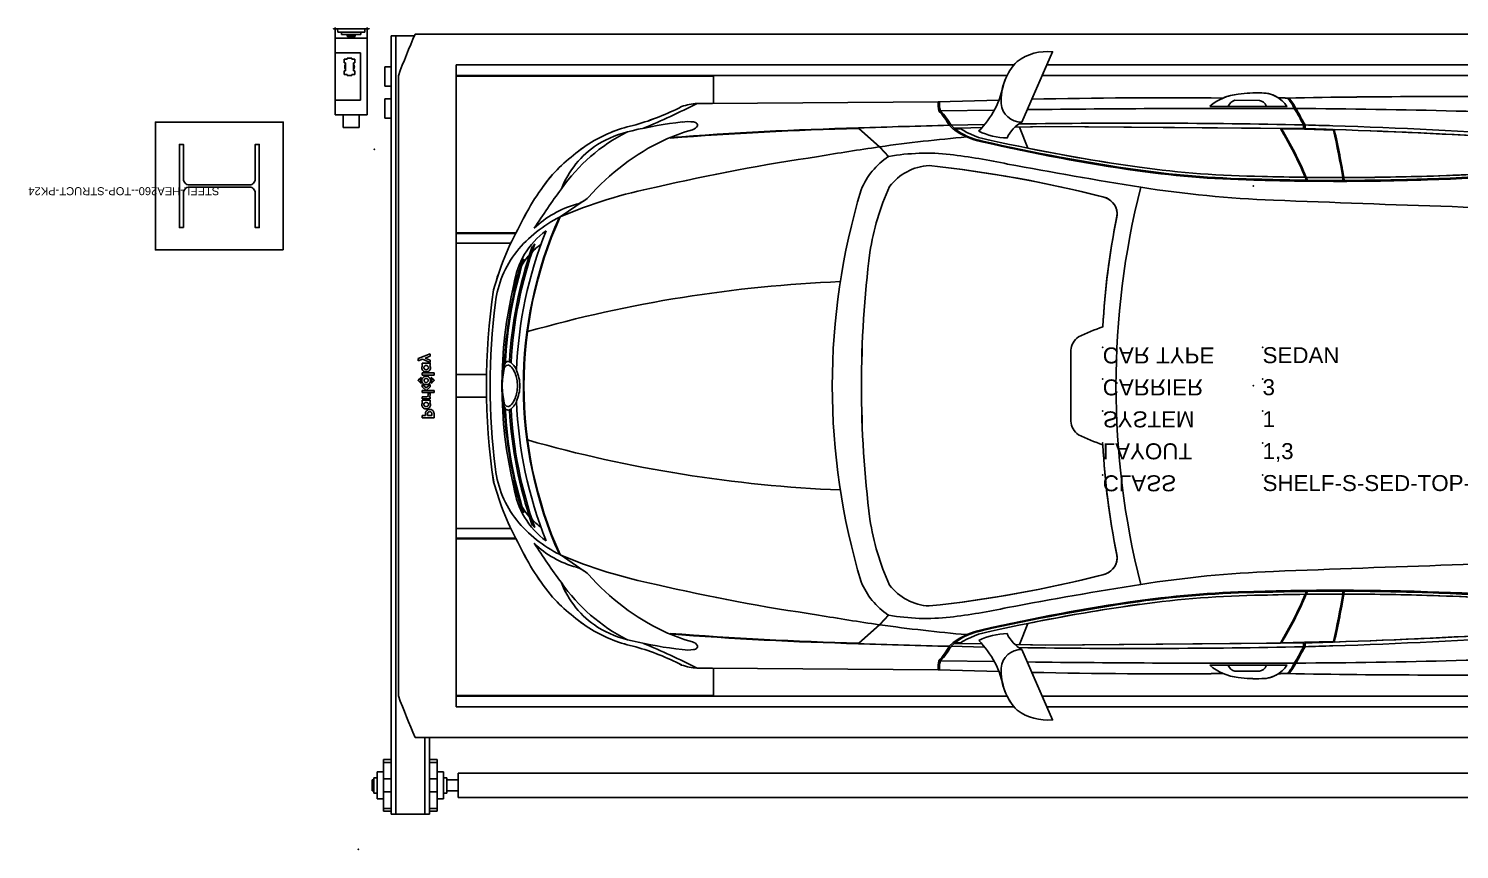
# Model space of a CAD drawing. Header units: millimetres. Extents: x 1822 to 16527, y -301 to 9797.
# Drawn here: x 3422.3 to 3869.9, y 8294.8 to 8551.5 of the extents above; entities that cross this region are included whole.
import ezdxf

# ---------------------------------------------------------------- set-up
doc = ezdxf.new("R2010")
doc.units = ezdxf.units.MM
doc.linetypes.add('PHANTOM', pattern=[12.7, 6.35, -1.27, 1.27, -1.27, 1.27, -1.27])
for name, color, linetype in [('PK24-LOGO', 7, 'Continuous'), ('PK24E', 7, 'Continuous'), ('PK24E-COMP-CAR', 7, 'Continuous'), ('PK24E-DATA', 7, 'Continuous'), ('PK24E-STRUCT-STEEL', 254, 'Continuous'), ('PKE24E-HIDDEN', 7, 'Continuous')]:
    doc.layers.add(name, color=color, linetype=linetype)
for name, color, linetype, true_color in [('PK24E-COMP-PALLET', 132, 'Continuous', 0x00b7c8), ('PK24E-HELPER', 253, 'PHANTOM', 0xa1a1a1), ('PK24E-SYS-LIFT', 31, 'Continuous', 0xffcc5a), ('PK24E-SYS-SHELF', 31, 'Continuous', 0xffcc5a)]:
    doc.layers.add(name, color=color, linetype=linetype, true_color=true_color)
doc.styles.get("Standard").update_dxf_attribs({"font": 'arial.ttf'})

# ---------------------------------------------------------------- blocks, each defined once
blk = doc.blocks.new('ELIFTTT-CHASIS--TOP-COMP-PKE24')
at = {"layer": 'PK24E-HELPER'}
blk.add_point((0, 167.5), dxfattribs=at)
at = {"layer": 'PK24E-SYS-LIFT'}
for p, q in [((279.75, 149.25), (279.75, 145.25)), ((284.75, 149.25), (279.75, 149.25)), ((284.75, 145.25), (284.75, 149.25)), ((277.25, 145.25), (277.25, 121.25)), ((287.25, 145.25), (277.25, 145.25)), ((287.25, 140.65), (287.25, 145.25)), ((287.25, 140.65), (279.35, 140.65)), ((279.35, 140.65), (279.35, 125.85)), ((287.25, 125.85), (287.25, 140.65)), ((281.1, 132.62), (281.1, 131.52)), ((282.02, 132.62), (281.1, 132.62)), ((281.1, 131.52), (281.48, 131.52)), ((281.48, 131.52), (281.48, 128.98)), ((283.48, 132.95), (282.02, 132.95)), ((282.02, 132.95), (282.02, 132.62)), ((283.48, 132.62), (283.48, 132.95)), ((284.4, 132.62), (283.48, 132.62)), ((284.02, 131.52), (284.4, 131.52)), ((284.02, 128.98), (284.02, 131.52)), ((284.4, 131.52), (284.4, 132.62)), ((279.35, 125.85), (287.25, 125.85)), ((281.1, 128.98), (281.1, 127.88)), ((281.48, 128.98), (281.1, 128.98)), ((281.1, 127.88), (282.02, 127.88)), ((282.02, 127.88), (282.02, 127.55)), ((282.02, 127.55), (283.48, 127.55)), ((283.48, 127.88), (284.4, 127.88)), ((283.48, 127.55), (283.48, 127.88)), ((284.4, 128.98), (284.02, 128.98)), ((284.4, 127.88), (284.4, 128.98)), ((287.25, 121.25), (287.25, 125.85)), ((277.25, 121.25), (287.25, 121.25)), ((277.25, 121.25), (277.25, 118.3)), ((281.25, 121.25), (281.25, 120.7)), ((283.25, 120.7), (283.25, 121.25)), ((287.25, 118.3), (287.25, 121.25)), ((276.68, 118.3), (277.28, 118.3)), ((277.28, 118.3), (277.26, 117.91)), ((277.28, 118.3), (287.22, 118.3)), ((278.03, 119.4), (277.97, 118.3)), ((278.03, 119.4), (286.47, 119.4)), ((279.25, 120.1), (279.25, 119.4)), ((279.25, 120.1), (285.25, 120.1)), ((281.1, 120.7), (281, 120.6)), ((281, 120.6), (281, 120.1)), ((283.5, 120.6), (281, 120.6)), ((281.1, 120.7), (283.4, 120.7)), ((283.5, 120.6), (283.4, 120.7)), ((283.5, 120.1), (283.5, 120.6)), ((285.25, 119.4), (285.25, 120.1)), ((286.53, 118.3), (286.47, 119.4)), ((287.24, 117.91), (287.22, 118.3)), ((287.22, 118.3), (287.82, 118.3))]:
    blk.add_line(p, q, dxfattribs=at)
for start, end in [(147.8509, 212.1491), (327.8509, 32.1491)]:
    blk.add_arc((282.75, 130.25), 1.5, start, end, dxfattribs=at)
for points, knots in [([(282.09, 121.25), (282.11, 121.24), (282.16, 121.21), (282.25, 121.2), (282.34, 121.21), (282.39, 121.24), (282.41, 121.25)], [0, 0, 0, 0, 0.230406, 0.49981, 0.78779, 1, 1, 1, 1]), ([(276.68, 118.3), (276.68, 118.3), (276.67, 118.3), (276.67, 118.28), (276.67, 118.28)], [0, 0, 0, 0, 0.487803, 1, 1, 1, 1]), ([(287.83, 118.28), (287.83, 118.28), (287.83, 118.3), (287.82, 118.3), (287.82, 118.3)], [0, 0, 0, 0, 0.485402, 1, 1, 1, 1])]:
    blk.add_open_spline(points, degree=3, knots=knots, dxfattribs=at)
blk = doc.blocks.new('STEEL-HEA260--TOP-STRUCT-PK24')
at = {"layer": 'PK24E-STRUCT-STEEL', "color": 8, "true_color": 0x808080}
blk.add_lwpolyline([(11.25, 13), (11.25, 2.175, -0.4142136), (9.45, 0.375), (-9.45, 0.375, -0.4142136), (-11.25, 2.175), (-11.25, 13), (-12.5, 13), (-12.5, -13), (-11.25, -13), (-11.25, -2.175, -0.4142136), (-9.45, -0.375), (9.45, -0.375, -0.4142136), (11.25, -2.175), (11.25, -13), (12.5, -13), (12.5, 13)], format="xyb", close=True, dxfattribs=at)
at = {"layer": 'PKE24E-HIDDEN'}
blk.add_attdef('COMP_TYPE', (0, 0.375), '', height=2.5, dxfattribs=at)
blk = doc.blocks.new('STEEL-HEA260-WPLATE-TOP-STRUCT-PK24')
at = {"layer": 'PK24E-STRUCT-STEEL', "color": 8, "true_color": 0x808080}
blk.add_lwpolyline([(-20, 20), (20, 20), (20, -20), (-20, -20)], close=True, dxfattribs=at)
blk.add_blockref('STEEL-HEA260--TOP-STRUCT-PK24', (0, 0)).add_auto_attribs({'COMP_TYPE': 'STEEL-HEA260--TOP-STRUCT-PK24'})
blk = doc.blocks.new('ELIFT-COLUMNS--TOP-COMP-PKE24')
blk.add_blockref('STEEL-HEA260-WPLATE-TOP-STRUCT-PK24', (323.5, 167.5))
blk = doc.blocks.new('ELIFTTT---TOP-SYS-PKE24')
for name in ['ELIFT-COLUMNS--TOP-COMP-PKE24', 'ELIFTTT-CHASIS--TOP-COMP-PKE24']:
    blk.add_blockref(name, (0, 0))
at = {"layer": 'PK24E-DATA'}
for tag, p in [('COMP_TYPE', (3.47, 12.51)), ('LAYOUT_ID', (3.47, 2.51)), ('SYSTEM_ID', (3.47, -7.49)), ('CARRIER_ID', (3.47, -17.49)), ('CON_CARS', (3.47, -27.49))]:
    blk.add_attdef(tag, p, '', height=5, dxfattribs=at)
blk = doc.blocks.new('SEDAN---TOP-COMP-PKE24')
at = {"layer": 'PK24E-COMP-CAR'}
for p, q in [((-62.86, 104.5), (-72.44, 82.5)), ((-169.27, 88.29), (-174, 88.29)), ((-98.66, 88.8), (-169.27, 88.29)), ((-98.66, 88.8), (-79.61, 89.39)), ((-97.93, 86.02), (-81.06, 86.26)), ((10.5, 87.37), (-13.63, 87.41)), ((-5.82, 89.3), (1.87, 89.25)), ((-116.92, 74.75), (-123.58, 80.66)), ((-95.15, 81.48), (-93.97, 80.32)), ((-94.58, 81.49), (-84.09, 81.71)), ((-94.58, 81.49), (-93.64, 80.58)), ((-93.64, 80.58), (-91.91, 80.62)), ((-91.91, 80.62), (-84.91, 80.75)), ((-74.57, 80.93), (-65.09, 81.1)), ((-70.54, 74.33), (-73.22, 80.95)), ((15.63, 80.44), (-65.09, 81.1)), ((15.63, 81.62), (15.63, 80.46)), ((16.15, 81.61), (16.15, 80.46)), ((-116.92, 74.58), (-123.58, 80.49)), ((-93.36, 80.34), (-91.61, 80.39)), ((16.01, 80.23), (8.78, 80.42)), ((16.01, 80.23), (25.03, 79.95)), ((-114.09, 71.73), (-116.92, 74.75)), ((-114.09, 71.56), (-116.92, 74.58)), ((16.52, 65.21), (16.91, 64.26)), ((16.91, 64.26), (28.03, 64.26)), ((28.03, 64.26), (27.9, 65.14)), ((-216.91, 52.81), (-209.34, 57.94)), ((-57.16, 11.11), (-57.16, -11.11)), ((-216.91, -52.81), (-209.34, -57.94)), ((16.52, -65.21), (16.91, -64.26)), ((16.91, -64.26), (28.03, -64.26)), ((28.03, -64.26), (27.9, -65.14)), ((-114.09, -71.56), (-116.92, -74.58)), ((-116.92, -74.58), (-123.58, -80.49)), ((-116.92, -74.75), (-123.58, -80.66)), ((-114.09, -71.73), (-116.92, -74.75)), ((-70.54, -74.33), (-73.22, -80.95)), ((-95.15, -81.48), (-93.97, -80.32)), ((-93.36, -80.34), (-91.61, -80.39)), ((15.63, -80.44), (-65.09, -81.1)), ((16.01, -80.23), (8.78, -80.42)), ((15.63, -81.62), (15.63, -80.46)), ((16.01, -80.23), (25.03, -79.95)), ((16.15, -81.61), (16.15, -80.46)), ((-94.58, -81.49), (-93.64, -80.58)), ((-94.58, -81.49), (-84.09, -81.71)), ((-93.64, -80.58), (-91.91, -80.62)), ((-91.91, -80.62), (-84.91, -80.75)), ((-74.57, -80.93), (-65.09, -81.1)), ((-62.86, -104.5), (-72.44, -82.5)), ((-169.27, -88.29), (-174, -88.29)), ((-98.66, -88.8), (-169.27, -88.29)), ((-98.66, -88.8), (-79.61, -89.39)), ((-97.93, -86.02), (-81.06, -86.26)), ((10.5, -87.37), (-13.63, -87.41)), ((-5.82, -89.3), (1.87, -89.25))]:
    blk.add_line(p, q, dxfattribs=at)
blk.add_lwpolyline([(97.78, -90.23, -0.008053), (10.57, -90.02, -0.000309), (7.83, -90.05, -0.150488), (2.6, -91.59, -0.044865), (-4.76, -91.22, -0.077763), (-9.49, -90.01, -0.007742), (-69.33, -89.64), (-62.86, -104.5, -0.182926), (-73.91, -101.48, -0.158163), (-78.74, -91.93, 0.023024), (-79.61, -89.39), (-98.66, -88.8), (-169.27, -88.29), (-174, -88.29, -0.075259), (-178.89, -87.33, 0.049447), (-193.17, -81.68, -0.080698), (-207.09, -76.23, -0.062715), (-219.23, -66.14, -0.061643), (-229.5, -50.11, -0.061425), (-237.69, -30.02, -0.075225), (-237.69, 30.02, -0.061425), (-229.5, 50.11, -0.061643), (-219.23, 66.14, -0.062715), (-207.09, 76.23, -0.080698), (-193.17, 81.68, 0.049447), (-178.89, 87.33, -0.075259), (-174, 88.29), (-169.27, 88.29), (-98.66, 88.8), (-79.61, 89.39, 0.023024), (-78.74, 91.93, -0.158163), (-73.91, 101.48, -0.182926), (-62.86, 104.5), (-69.33, 89.64, -0.007742), (-9.49, 90.01, -0.077763), (-4.76, 91.22, -0.044865), (2.6, 91.59, -0.150488), (7.83, 90.05, -0.000309), (10.57, 90.02, -0.008053), (97.78, 90.23)], format="xyb", dxfattribs=at)
for points in [[(-65.09, 81.1), (-73.22, 80.95), (-70.53, 74.32, 0.014822), (-35.67, 68.36, 0.030043), (2.71, 65.49, 0.004063), (16.22, 65.21, 0.035411), (8.42, 80.5)], [(25.28, 80.15, -0.016235), (28.25, 65.14, 0.00745), (54.29, 65.56, 0.017199), (86.77, 67.51, 0.008624), (85.26, 77.28, 0.007485)], [(-101.46, 68.87, 0.21976), (-113.83, 62.35, 0.069678), (-119.98, 41.74, 0.063275), (-119.98, -41.74, 0.069678), (-113.83, -62.35, 0.21976), (-101.46, -68.87, 0.037117), (-46.41, -58.91, 0.360325), (-42.69, -53.02, -0.038423), (-47.08, -18.45, -0.032223), (-54.77, -15.32, -0.201945), (-57.16, -11.11), (-57.16, 11.11, -0.201945), (-54.77, 15.32, -0.032223), (-47.08, 18.45, -0.038423), (-42.69, 53.02, 0.360325), (-46.41, 58.91, 0.037117)], [(-35.67, -68.36, 0.014822), (-70.53, -74.32), (-73.22, -80.95), (-65.09, -81.1), (8.42, -80.5, 0.035411), (16.22, -65.21, 0.004063), (2.71, -65.49, 0.030043)], [(28.25, -65.14, -0.016235), (25.28, -80.15, 0.007485), (85.26, -77.28, 0.008624), (86.77, -67.51, 0.017199), (54.29, -65.56, 0.00745)]]:
    blk.add_lwpolyline(points, format="xyb", close=True, dxfattribs=at)
for centre, radius, start, end in [((-64.4, 88.4), 16.17, 84.5375, 126.0025), ((-61.6, 89.26), 17.35, 135.2065, 183.224), ((-106.68, 100.05), 29.09, 315.424, 349.2913), ((-27.52, -1842.23), 1932.32, 89.46551, 91.2399), ((-3.27, 75.49), 15.8, 95.4125, 130.9847), ((0.97, 50.47), 41.15, 87.7248, 98.0001), ((2.73, 82.33), 9.26, 33.0251, 90.7991), ((-19.05, -2122.12), 2212.33, 89.23306, 89.30384), ((60.59, -2617.2), 2707.68, 89.21283, 91.05848), ((2.79, 82.38), 10.9, 23.5779, 44.4636), ((2.01, 81.41), 12.48, 25.2884, 43.4409), ((-214.5, 156.5), 77.8, 285.9155, 297.2387), ((-297.73, 335.52), 276.47, 292.7519, 296.5872), ((-173.26, 71.64), 16.67, 92.5187, 109.7343), ((-88.33, 88.24), 10.35, 176.9022, 192.453), ((-120.33, 66.66), 29.22, 30.4712, 41.4579), ((-90.22, 88.08), 7.98, 174.7847, 194.9697), ((-112.63, 71.62), 20.57, 28.6754, 44.4041), ((-72.64, 88.8), 6.31, 184.7355, 271.8294), ((-4.65, -5675.73), 5762.5, 89.826757, 90.657219), ((-5.03, 86.36), 3.04, 105.091, 158.8834), ((1.53, 86.64), 2.64, 20.8811, 82.6101), ((-55.59, 45.28), 79.96, 27.0266, 31.2322), ((0.75, -2315.17), 2401.94, 87.31052, 89.70092), ((400.86, 299.68), 442.21, 208.7857, 209.5474), ((-183.36, 36.09), 46.63, 102.1421, 120.5966), ((-161.84, -60.16), 143.68, 96.751, 103.0827), ((-95.87, -1030.07), 1111.07, 91.42921, 94.47226), ((-176.92, 69.41), 13.23, 82.1737, 97.8561), ((-176.09, 82.51), 2.49, 283.1984, 331.9154), ((-175.21, 80.92), 1.6, 41.6512, 86.9746), ((-174.55, 81.55), 0.692, 341.7255, 38.8125), ((-36.32, -2454.38), 2536.54, 91.32888, 91.97137), ((-80.74, 97.3), 21.15, 232.2694, 259.1312), ((-78.45, 100.5), 24, 235.8879, 261.2775), ((-66.73, 72.51), 11.5, 119.7345, 154.246), ((-36.58, -2440.23), 2522.39, 88.81394, 90.83629), ((114.29, 3096.19), 3016.18, 268.13548, 268.30047), ((-33.65, -1742.8), 1825.08, 86.20281, 88.16358), ((-173.07, 23), 63.18, 122.5877, 136.9421), ((-170.4, 29.26), 56.29, 117.1325, 144.9762), ((-152.98, 10.65), 73.28, 115.3484, 138.6962), ((-186.34, 43.99), 36.69, 102.6348, 120.9753), ((-160.31, 24.5), 57.62, 105.3002, 114.6581), ((-95.87, -1030.24), 1111.07, 91.42921, 94.47226), ((-43.08, -455.9), 535.77, 94.9919, 97.9221), ((-80.5, 98.49), 22.61, 233.4438, 258.5287), ((-76.49, 99.59), 22.08, 244.6304, 268.4473), ((48.2, 656.1), 594.88, 257.06162, 261.83817), ((50.14, 668.51), 607.14, 257.16578, 261.83301), ((47.41, 659.23), 596.69, 257.46559, 261.99639), ((-95.53, 17.86), 121.37, 22.4976, 31.0717), ((-95.23, 17.86), 121.37, 22.9596, 31.0262), ((47.02, 862.9), 783.05, 267.74093, 268.38698), ((-40.59, -1924.38), 2005.61, 86.33841, 88.1264), ((-204.64, 26.99), 235.7, 9.3153, 12.9871), ((-204.34, 26.99), 235.7, 9.0956, 13.0385), ((-189.22, 50.92), 29.29, 123.1182, 158.6656), ((-52.64, -509.63), 587.29, 98.16734, 103.21053), ((-45, -438.56), 518.32, 97.995, 100.1199), ((-101.49, 52.6), 22.96, 123.6769, 157.6102), ((-102.26, 4.78), 67.99, 83.8009, 100.0181), ((-118.87, -126.79), 200.59, 77.923, 83.141), ((-100.59, 52.21), 16.68, 92.9735, 142.5507), ((-140.88, -306.38), 377.31, 75.6057, 84.0024), ((209.43, 1589.03), 1546.4, 259.32932, 260.89545), ((7.17, 381.59), 317.33, 262.1349, 269.1704), ((7.21, 382.52), 317.96, 262.1703, 269.1694), ((7.37, 386.04), 320.58, 262.2841, 269.1673), ((42.27, 538.54), 473.13, 271.4558, 278.3489), ((40.47, 551.19), 486.69, 271.641, 278.3926), ((43.18, 517.82), 453.56, 271.423, 278.6866), ((-159.64, 16.61), 77.48, 140.2708, 154.3805), ((26.5, 878.44), 814.5, 268.31692, 269.60026), ((26.62, 883.44), 819.2, 268.31952, 269.29918), ((26.97, 896.69), 831.55, 268.32799, 269.25734), ((26.97, 896.69), 831.55, 269.27979, 269.55469), ((27.03, 939.01), 873.87, 269.57288, 270.05711), ((26.45, 924.83), 860.88, 269.62504, 271.86362), ((27.03, 939.01), 873.87, 270.07421, 271.78768), ((26.62, 925.75), 861.51, 270.11773, 271.848), ((-20.48, -83.54), 243.89, 143.4887, 147.0067), ((-158.26, -83.55), 148.45, 101.1054, 113.2737), ((-214.29, 65.25), 8.83, 286.3623, 315.0949), ((81.19, 0), 212.94, 163.2572, 196.7428), ((-43.31, 30.11), 77.54, 155.4324, 171.3758), ((-48.11, 53.72), 5.46, 344.2805, 79.2136), ((210.31, 0), 253.31, 165.808, 194.192), ((20.7, 421.08), 363.31, 261.1383, 267.7269), ((-203.41, 26.57), 31.35, 105.5199, 133.6166), ((396.89, 10097.96), 10047.5, 267.772041, 268.409436), ((-152.11, 6.89), 88.65, 150.8176, 164.8775), ((-199.28, 16.8), 40.1, 116.0817, 141.0743), ((-99.23, 0), 129.15, 155.9157, 204.0843), ((-99.06, 0), 129.15, 155.8616, 204.1384), ((179.75, 7.18), 227.11, 168.5559, 177.1567), ((-206.61, 28.32), 24.95, 126.0607, 172.1709), ((-99.65, -0.01), 130.96, 158.2662, 177.8999), ((-205.51, 22.25), 31.83, 141.6601, 173.1733), ((-99.67, -0.01), 133.28, 161.0425, 176.7705), ((-99.66, -0.01), 132.78, 160.4779, 176.8863), ((-213.93, 29.41), 17.05, 137.5427, 151.3063), ((-216.31, 33.98), 12.15, 123.0411, 140.9727), ((-198.32, 21.08), 35.27, 138.6846, 140.9658), ((208.52, 0), 331.14, 172.7589, 187.2411), ((-99.66, -0.01), 134.86, 163.5999, 177.2039), ((-99.68, 0), 134.56, 162.8481, 176.962), ((-197.47, 22.79), 34.84, 156.654, 168.918), ((-185.33, 17.99), 48.1, 153.192, 155.3203), ((-99.69, 0), 135.4, 166.4538, 193.5462), ((-112.46, -386.64), 419.55, 92.2915, 105.8548), ((-39.3, 0), 200.64, 171.3961, 188.6039), ((-36.68, 0), 202.11, 172.5993, 187.4007), ((-26.66, -42.67), 64.44, 108.4794, 115.8619), ((-50.97, 10.37), 6.23, 127.5597, 173.228), ((-202.83, 0.56), 32.26, 172.7148, 178.7464), ((-212.26, 0.19), 22.72, 166.9051, 180.4687), ((-228.37, 3.97), 6.5, 150.9416, 173.9628), ((-232.9, 5.01), 1.53, 102.1025, 167.8605), ((-233.19, 6.58), 1.02, 63.7035, 147.9621), ((-233.52, 4.76), 1.77, 38.8304, 81.862), ((-235.4, 3.07), 5.18, 19.4522, 58.9919), ((-237.14, 1.55), 6.6, 21.4953, 40.8079), ((-241.08, 0.02), 11.58, 359.9064, 24.3217), ((-240.92, 0.01), 10.68, 359.9671, 21.793), ((-202.83, -0.56), 32.26, 181.2536, 187.2852), ((-212.26, -0.19), 22.72, 179.5313, 193.0949), ((-237.14, -1.55), 6.6, 319.1921, 338.5047), ((-240.92, -0.01), 10.68, 338.207, 0.0329), ((-241.08, -0.02), 11.58, 335.6783, 0.0936), ((-228.37, -3.97), 6.5, 186.0372, 209.0584), ((-232.9, -5.01), 1.53, 192.1395, 257.8975), ((-99.66, 0.01), 134.86, 182.7961, 196.4001), ((-99.68, 0), 134.56, 183.038, 197.1519), ((-233.19, -6.58), 1.02, 212.0379, 296.2965), ((-233.52, -4.76), 1.77, 278.138, 321.1696), ((-235.4, -3.07), 5.18, 301.0081, 340.5478), ((-99.67, 0.01), 133.28, 183.2295, 198.9575), ((-99.66, 0.01), 132.78, 183.1137, 199.5221), ((-99.65, 0.01), 130.96, 182.1001, 201.7338), ((-50.97, -10.37), 6.23, 186.772, 232.4403), ((-112.46, 386.64), 419.55, 254.1452, 267.7085), ((-26.66, 42.67), 64.44, 244.1381, 251.5206), ((179.75, -7.18), 227.11, 182.8433, 191.4441), ((-205.51, -22.25), 31.83, 186.8267, 218.3399), ((-152.11, -6.89), 88.65, 195.1225, 209.1824), ((-197.47, -22.79), 34.84, 191.082, 203.346), ((-206.61, -28.32), 24.95, 187.8291, 233.9393), ((-185.33, -17.99), 48.1, 204.6797, 206.808), ((-213.93, -29.41), 17.05, 208.6937, 222.4573), ((-199.28, -16.8), 40.1, 218.9257, 243.9183), ((-216.31, -33.98), 12.15, 219.0273, 236.9589), ((-198.32, -21.08), 35.27, 219.0342, 221.3154), ((-43.31, -30.11), 77.54, 188.6242, 204.5676), ((-159.64, -16.61), 77.48, 205.6195, 219.7292), ((-20.48, 83.54), 243.89, 212.9933, 216.5113), ((-203.41, -26.57), 31.35, 226.3834, 254.4801), ((-158.26, 83.55), 148.45, 246.7263, 258.8946), ((-48.11, -53.72), 5.46, 280.7864, 15.7195), ((-214.29, -65.25), 8.83, 44.9051, 73.6377), ((20.7, -421.08), 363.31, 92.2731, 98.8617), ((396.89, -10097.96), 10047.5, 91.590564, 92.227959), ((-170.4, -29.26), 56.29, 215.0238, 242.8675), ((-189.22, -50.92), 29.29, 201.3344, 236.8818), ((-152.98, -10.65), 73.28, 221.3038, 244.6516), ((-52.64, 509.63), 587.29, 256.78947, 261.83266), ((-101.49, -52.6), 22.96, 202.3898, 236.3231), ((-100.59, -52.21), 16.68, 217.4493, 267.0265), ((-140.88, 306.38), 377.31, 275.9976, 284.3943), ((209.43, -1589.03), 1546.4, 99.10455, 100.67068), ((-173.07, -23), 63.18, 223.0579, 237.4123), ((7.17, -381.59), 317.33, 90.8296, 97.8651), ((7.21, -382.52), 317.96, 90.8306, 97.8297), ((7.37, -386.04), 320.58, 90.8327, 97.7159), ((26.5, -878.44), 814.5, 90.39974, 91.68308), ((26.62, -883.44), 819.2, 90.70082, 91.68048), ((26.97, -896.69), 831.55, 90.74266, 91.67201), ((-95.53, -17.86), 121.37, 328.9283, 337.5024), ((-95.23, -17.86), 121.37, 328.9738, 337.0404), ((26.97, -896.69), 831.55, 90.44531, 90.72021), ((27.03, -939.01), 873.87, 89.94289, 90.42712), ((26.45, -924.83), 860.88, 88.13638, 90.37496), ((-204.64, -26.99), 235.7, 347.0129, 350.6847), ((-204.34, -26.99), 235.7, 346.9615, 350.9044), ((27.03, -939.01), 873.87, 88.21232, 89.92579), ((26.62, -925.75), 861.51, 88.152, 89.88227), ((42.27, -538.54), 473.13, 81.6511, 88.5442), ((40.47, -551.19), 486.69, 81.6074, 88.359), ((43.18, -517.82), 453.56, 81.3134, 88.577), ((-118.87, 126.79), 200.59, 276.859, 282.077), ((48.2, -656.1), 594.88, 98.16183, 102.93838), ((50.14, -668.51), 607.14, 98.16699, 102.83422), ((47.41, -659.23), 596.69, 98.00361, 102.53441), ((-186.34, -43.99), 36.69, 239.0247, 257.3652), ((-45, 438.56), 518.32, 259.8801, 262.005), ((-43.08, 455.9), 535.77, 262.0779, 265.0081), ((-102.26, -4.78), 67.99, 259.9819, 276.1991), ((-183.36, -36.09), 46.63, 239.4034, 257.8579), ((-161.84, 60.16), 143.68, 256.9173, 263.249), ((-160.31, -24.5), 57.62, 245.3419, 254.6998), ((-95.87, 1030.24), 1111.07, 265.52774, 268.57079), ((-95.87, 1030.07), 1111.07, 265.52774, 268.57079), ((-176.09, -82.51), 2.49, 28.0846, 76.8016), ((-80.5, -98.49), 22.61, 101.4713, 126.5562), ((-80.74, -97.3), 21.15, 100.8688, 127.7306), ((-78.45, -100.5), 24, 98.7225, 124.1121), ((-76.49, -99.59), 22.08, 91.5527, 115.3696), ((-106.68, -100.05), 29.09, 10.7087, 44.576), ((-66.73, -72.51), 11.5, 205.754, 240.2655), ((47.02, -862.9), 783.05, 91.61302, 92.25907), ((-33.65, 1742.8), 1825.08, 271.83642, 273.79719), ((-40.59, 1924.38), 2005.61, 271.8736, 273.66159), ((-214.5, -156.5), 77.8, 62.7613, 74.0845), ((-297.73, -335.52), 276.47, 63.4128, 67.2481), ((-176.92, -69.41), 13.23, 262.1439, 277.8263), ((-175.21, -80.92), 1.6, 273.0254, 318.3488), ((-174.55, -81.55), 0.692, 321.1875, 18.2745), ((-36.32, 2454.38), 2536.54, 268.02863, 268.67112), ((-120.33, -66.66), 29.22, 318.5421, 329.5288), ((-112.63, -71.62), 20.57, 315.5959, 331.3246), ((-72.64, -88.8), 6.31, 88.1706, 175.2645), ((-36.58, 2440.23), 2522.39, 269.16371, 271.18606), ((-55.59, -45.28), 79.96, 328.7678, 332.9734), ((400.86, -299.68), 442.21, 150.4526, 151.2143), ((0.75, 2315.17), 2401.94, 270.29908, 272.68948), ((114.29, -3096.19), 3016.18, 91.69953, 91.86452), ((-173.26, -71.64), 16.67, 250.2657, 267.4813), ((-88.33, -88.24), 10.35, 167.547, 183.0978), ((-90.22, -88.08), 7.98, 165.0303, 185.2153), ((-61.6, -89.26), 17.35, 176.776, 224.7935), ((-4.65, 5675.73), 5762.5, 269.342781, 270.173243), ((-3.27, -75.49), 15.8, 229.0153, 264.5875), ((-5.03, -86.36), 3.04, 201.1166, 254.909), ((1.53, -86.64), 2.64, 277.3899, 339.1189), ((2.73, -82.33), 9.26, 269.2009, 326.9749), ((2.79, -82.38), 10.9, 315.5364, 336.4221), ((2.01, -81.41), 12.48, 316.5591, 334.7116), ((-27.52, 1842.23), 1932.32, 268.7601, 270.53449), ((0.97, -50.47), 41.15, 261.9999, 272.2752), ((-19.05, 2122.12), 2212.33, 270.69616, 270.76694), ((60.59, 2617.2), 2707.68, 268.94152, 270.78717), ((-64.4, -88.4), 16.17, 233.9975, 275.4625)]:
    blk.add_arc(centre, radius, start, end, dxfattribs=at)
blk = doc.blocks.new('LOGO----DECOR-PK24')
at = {"layer": 'PK24-LOGO'}
for p, q in [((-10, 2.13), (-8.71, 2.13)), ((-10, -1.62), (-10, 2.13)), ((-9.29, 1.47), (-9.29, 0.11)), ((-8.76, 1.47), (-9.29, 1.47)), ((-9.29, 0.11), (-8.76, 0.11)), ((-8.61, 1.46), (-8.76, 1.47)), ((-8.76, 0.11), (-8.61, 0.13)), ((-8.71, 2.13), (-8.43, 2.11)), ((-8.48, 1.42), (-8.61, 1.46)), ((-8.61, 0.13), (-8.48, 0.17)), ((-8.36, 1.35), (-8.48, 1.42)), ((-8.48, 0.17), (-8.36, 0.23)), ((-8.43, 2.11), (-8.3, 2.07)), ((-8.26, 1.27), (-8.36, 1.35)), ((-8.36, 0.23), (-8.26, 0.31)), ((-8.3, 2.07), (-8.17, 2.03)), ((-8.19, 1.17), (-8.26, 1.27)), ((-8.26, 0.31), (-8.19, 0.41)), ((-8.13, 1.05), (-8.19, 1.17)), ((-8.19, 0.41), (-8.13, 0.53)), ((-8.17, 2.03), (-7.94, 1.9)), ((-8.09, 0.93), (-8.13, 1.05)), ((-8.13, 0.53), (-8.09, 0.66)), ((-8.08, 0.79), (-8.09, 0.93)), ((-8.09, 0.66), (-8.08, 0.79)), ((-7.94, 1.9), (-7.74, 1.74)), ((-7.74, 1.74), (-7.58, 1.55)), ((-7.58, 0.04), (-7.74, -0.16)), ((-7.58, 1.55), (-7.46, 1.32)), ((-7.46, 0.27), (-7.58, 0.04)), ((-7.46, 1.32), (-7.38, 1.06)), ((-7.38, 0.52), (-7.46, 0.27)), ((-7.38, 1.06), (-7.36, 0.79)), ((-7.36, 0.79), (-7.38, 0.52)), ((-7.19, -0.02), (-7.16, 0.13)), ((-7.16, 0.13), (-7.11, 0.26)), ((-7.11, 0.26), (-6.98, 0.49)), ((-6.98, 0.49), (-6.82, 0.68)), ((-6.82, 0.68), (-6.62, 0.82)), ((-6.62, 0.82), (-6.41, 0.92)), ((-6.42, 0.06), (-6.48, -0.05)), ((-6.33, 0.17), (-6.42, 0.06)), ((-6.41, 0.92), (-6.19, 0.98)), ((-6.23, 0.25), (-6.33, 0.17)), ((-6.11, 0.31), (-6.23, 0.25)), ((-6.19, 0.98), (-5.97, 1)), ((-5.98, 0.35), (-6.11, 0.31)), ((-5.84, 0.36), (-5.98, 0.35)), ((-5.97, 1), (-5.74, 0.98)), ((-5.71, 0.35), (-5.84, 0.36)), ((-5.74, 0.98), (-5.53, 0.92)), ((-5.58, 0.31), (-5.71, 0.35)), ((-5.47, 0.24), (-5.58, 0.31)), ((-5.53, 0.92), (-5.35, 0.82)), ((-5.37, 0.16), (-5.47, 0.24)), ((-5.29, 0.06), (-5.37, 0.16)), ((-5.35, 0.82), (-5.21, 0.7)), ((-5.23, -0.06), (-5.29, 0.06)), ((-5.21, 0.7), (-5.21, 0.95)), ((-5.21, 0.95), (-4.5, 0.95)), ((-4.5, 0.95), (-4.5, -1.62)), ((-3.41, 0.95), (-4.11, 0.95)), ((-4.11, 0.95), (-4.11, -1.62)), ((-3.41, 0.53), (-3.41, 0.95)), ((-3.36, 0.62), (-3.41, 0.53)), ((-3.37, -0.03), (-3.32, 0.06)), ((-3.29, 0.71), (-3.36, 0.62)), ((-3.32, 0.06), (-3.26, 0.13)), ((-3.22, 0.78), (-3.29, 0.71)), ((-3.26, 0.13), (-3.19, 0.19)), ((-3.14, 0.84), (-3.22, 0.78)), ((-3.19, 0.19), (-3.11, 0.23)), ((-3.05, 0.89), (-3.14, 0.84)), ((-3.11, 0.23), (-3.02, 0.26)), ((-2.94, 0.92), (-3.05, 0.89)), ((-3.02, 0.26), (-2.92, 0.27)), ((-2.83, 0.94), (-2.94, 0.92)), ((-2.92, 0.27), (-2.42, 0.27)), ((-2.7, 0.95), (-2.83, 0.94)), ((-2.42, 0.95), (-2.7, 0.95)), ((-2.42, 0.27), (-2.42, 0.95)), ((-1.42, 2.13), (-2.13, 2.13)), ((-2.13, 2.13), (-2.13, -1.62)), ((-1.42, -1.62), (-1.42, 2.13)), ((-0.37, 0.95), (-1.42, -0.33)), ((-0.61, -0.33), (0.44, 0.95)), ((0.44, 0.95), (-0.37, 0.95)), ((0.44, 0.19), (0.36, -0.06)), ((0.56, 0.41), (0.44, 0.19)), ((0.72, 0.61), (0.56, 0.41)), ((0.92, 0.77), (0.72, 0.61)), ((0.77, 1.32), (0.79, 1.37)), ((0.78, 1.26), (0.77, 1.32)), ((0.81, 1.24), (0.78, 1.26)), ((0.79, 1.37), (1.61, 2.19)), ((0.85, 1.23), (0.81, 1.24)), ((0.89, 1.24), (0.85, 1.23)), ((1.07, 1.32), (0.89, 1.24)), ((1.15, 0.9), (0.92, 0.77)), ((1.27, 1.37), (1.07, 1.32)), ((1.07, -0.08), (1.13, 0.03)), ((1.13, 0.03), (1.21, 0.12)), ((1.4, 0.98), (1.15, 0.9)), ((1.21, 0.12), (1.3, 0.2)), ((1.46, 1.41), (1.27, 1.37)), ((1.3, 0.2), (1.41, 0.26)), ((1.67, 1), (1.4, 0.98)), ((1.41, 0.26), (1.54, 0.3)), ((1.67, 1.42), (1.46, 1.41)), ((1.54, 0.3), (1.67, 0.31)), ((1.61, 2.19), (1.67, 2.21)), ((1.67, 2.21), (1.73, 2.19)), ((1.87, 1.41), (1.67, 1.42)), ((1.94, 0.98), (1.67, 1)), ((1.67, 0.31), (1.8, 0.3)), ((1.73, 2.19), (2.54, 1.37)), ((1.8, 0.3), (1.92, 0.26)), ((2.07, 1.37), (1.87, 1.41)), ((1.92, 0.26), (2.03, 0.2)), ((2.19, 0.9), (1.94, 0.98)), ((2.03, 0.2), (2.13, 0.12)), ((2.26, 1.32), (2.07, 1.37)), ((2.13, 0.12), (2.2, 0.03)), ((2.41, 0.77), (2.19, 0.9)), ((2.2, 0.03), (2.26, -0.08)), ((2.45, 1.24), (2.26, 1.32)), ((2.61, 0.61), (2.41, 0.77)), ((2.48, 1.23), (2.45, 1.24)), ((2.52, 1.24), (2.48, 1.23)), ((2.55, 1.26), (2.52, 1.24)), ((2.54, 1.37), (2.57, 1.32)), ((2.57, 1.32), (2.55, 1.26)), ((2.78, 0.41), (2.61, 0.61)), ((2.9, 0.19), (2.78, 0.41)), ((2.98, -0.06), (2.9, 0.19)), ((3.31, 2.13), (4.01, 2.13)), ((3.31, -1.62), (3.31, 2.13)), ((4.01, 2.13), (4.01, -1.62)), ((4.37, -0.02), (4.4, 0.13)), ((4.4, 0.13), (4.45, 0.26)), ((4.45, 0.26), (4.58, 0.49)), ((4.58, 0.49), (4.74, 0.68)), ((4.74, 0.68), (4.93, 0.82)), ((4.93, 0.82), (5.15, 0.92)), ((5.14, 0.06), (5.08, -0.05)), ((5.23, 0.17), (5.14, 0.06)), ((5.15, 0.92), (5.37, 0.98)), ((5.33, 0.25), (5.23, 0.17)), ((5.45, 0.31), (5.33, 0.25)), ((5.37, 0.98), (5.59, 1)), ((5.58, 0.35), (5.45, 0.31)), ((5.72, 0.36), (5.58, 0.35)), ((5.59, 1), (5.82, 0.98)), ((5.85, 0.35), (5.72, 0.36)), ((5.82, 0.98), (6.03, 0.92)), ((5.98, 0.31), (5.85, 0.35)), ((6.09, 0.24), (5.98, 0.31)), ((6.03, 0.92), (6.21, 0.82)), ((6.19, 0.16), (6.09, 0.24)), ((6.27, 0.06), (6.19, 0.16)), ((6.21, 0.82), (6.35, 0.7)), ((6.32, -0.06), (6.27, 0.06)), ((6.35, 0.7), (6.35, 0.95)), ((6.35, 0.95), (7.06, 0.95)), ((7.06, 0.95), (7.06, -1.62)), ((8.33, -1.51), (7.31, 0.95)), ((7.31, 0.95), (8.05, 0.95)), ((8.05, 0.95), (8.68, -0.63)), ((10, 0.95), (8.51, -2.81)), ((8.68, -0.63), (9.27, 0.95)), ((9.27, 0.95), (10, 0.95)), ((-9.29, -1.62), (-10, -1.62)), ((-8.71, -0.55), (-9.29, -0.55)), ((-9.29, -0.55), (-9.29, -1.62)), ((-8.43, -0.52), (-8.71, -0.55)), ((-8.3, -0.49), (-8.43, -0.52)), ((-8.17, -0.44), (-8.3, -0.49)), ((-7.94, -0.32), (-8.17, -0.44)), ((-7.74, -0.16), (-7.94, -0.32)), ((-7.22, -0.33), (-7.21, -0.17)), ((-7.21, -0.5), (-7.22, -0.33)), ((-7.21, -0.17), (-7.19, -0.02)), ((-7.19, -0.65), (-7.21, -0.5)), ((-7.16, -0.79), (-7.19, -0.65)), ((-7.1, -0.92), (-7.16, -0.79)), ((-6.97, -1.15), (-7.1, -0.92)), ((-6.81, -1.34), (-6.97, -1.15)), ((-6.62, -1.48), (-6.81, -1.34)), ((-6.41, -1.59), (-6.62, -1.48)), ((-6.52, -0.18), (-6.53, -0.33)), ((-6.53, -0.33), (-6.52, -0.47)), ((-6.48, -0.05), (-6.52, -0.18)), ((-6.52, -0.47), (-6.48, -0.6)), ((-6.48, -0.6), (-6.42, -0.72)), ((-6.42, -0.72), (-6.33, -0.82)), ((-6.19, -1.65), (-6.41, -1.59)), ((-6.33, -0.82), (-6.23, -0.9)), ((-6.23, -0.9), (-6.11, -0.97)), ((-5.98, -1.67), (-6.19, -1.65)), ((-6.11, -0.97), (-5.98, -1.01)), ((-5.98, -1.01), (-5.84, -1.02)), ((-5.74, -1.65), (-5.98, -1.67)), ((-5.84, -1.02), (-5.71, -1.01)), ((-5.53, -1.57), (-5.74, -1.65)), ((-5.71, -1.01), (-5.58, -0.97)), ((-5.58, -0.97), (-5.47, -0.9)), ((-5.35, -1.47), (-5.53, -1.57)), ((-5.47, -0.9), (-5.37, -0.82)), ((-5.37, -0.82), (-5.29, -0.72)), ((-5.21, -1.33), (-5.35, -1.47)), ((-5.29, -0.72), (-5.23, -0.6)), ((-5.2, -0.19), (-5.23, -0.06)), ((-5.23, -0.6), (-5.2, -0.47)), ((-5.21, -1.62), (-5.21, -1.33)), ((-5.21, -1.33), (-5.21, -1.33)), ((-4.5, -1.62), (-5.21, -1.62)), ((-5.19, -0.33), (-5.2, -0.19)), ((-5.2, -0.47), (-5.19, -0.33)), ((-4.11, -1.62), (-3.41, -1.62)), ((-3.41, -0.21), (-3.4, -0.12)), ((-3.41, -1.62), (-3.41, -0.21)), ((-3.4, -0.12), (-3.37, -0.03)), ((-2.13, -1.62), (-1.42, -1.62)), ((-1.42, -0.33), (-0.37, -1.62)), ((0.44, -1.62), (-0.61, -0.33)), ((-0.37, -1.62), (0.44, -1.62)), ((0.36, -0.06), (0.33, -0.33)), ((0.33, -0.33), (0.36, -0.6)), ((0.36, -0.6), (0.44, -0.85)), ((0.44, -0.85), (0.56, -1.08)), ((0.56, -1.08), (0.72, -1.28)), ((0.72, -1.28), (0.92, -1.44)), ((0.77, -1.98), (0.78, -1.93)), ((0.79, -2.04), (0.77, -1.98)), ((0.78, -1.93), (0.81, -1.9)), ((1.61, -2.85), (0.79, -2.04)), ((0.81, -1.9), (0.85, -1.89)), ((0.85, -1.89), (0.89, -1.9)), ((0.89, -1.9), (1.07, -1.98)), ((0.92, -1.44), (1.15, -1.56)), ((1.02, -0.33), (1.03, -0.2)), ((1.03, -0.46), (1.02, -0.33)), ((1.03, -0.2), (1.07, -0.08)), ((1.07, -0.59), (1.03, -0.46)), ((1.13, -0.7), (1.07, -0.59)), ((1.07, -1.98), (1.27, -2.04)), ((1.21, -0.79), (1.13, -0.7)), ((1.15, -1.56), (1.4, -1.64)), ((1.3, -0.87), (1.21, -0.79)), ((1.27, -2.04), (1.46, -2.07)), ((1.41, -0.93), (1.3, -0.87)), ((1.4, -1.64), (1.67, -1.67)), ((1.54, -0.97), (1.41, -0.93)), ((1.46, -2.07), (1.67, -2.09)), ((1.67, -0.98), (1.54, -0.97)), ((1.67, -2.88), (1.61, -2.85)), ((1.8, -0.97), (1.67, -0.98)), ((1.67, -1.67), (1.94, -1.64)), ((1.67, -2.09), (1.87, -2.07)), ((1.73, -2.85), (1.67, -2.88)), ((2.54, -2.04), (1.73, -2.85)), ((1.92, -0.93), (1.8, -0.97)), ((1.87, -2.07), (2.07, -2.04)), ((2.03, -0.87), (1.92, -0.93)), ((1.94, -1.64), (2.19, -1.56)), ((2.13, -0.79), (2.03, -0.87)), ((2.07, -2.04), (2.26, -1.98)), ((2.2, -0.7), (2.13, -0.79)), ((2.19, -1.56), (2.41, -1.44)), ((2.26, -0.59), (2.2, -0.7)), ((2.26, -0.08), (2.3, -0.2)), ((2.3, -0.46), (2.26, -0.59)), ((2.26, -1.98), (2.45, -1.9)), ((2.3, -0.2), (2.31, -0.33)), ((2.31, -0.33), (2.3, -0.46)), ((2.41, -1.44), (2.61, -1.28)), ((2.45, -1.9), (2.48, -1.89)), ((2.48, -1.89), (2.52, -1.9)), ((2.52, -1.9), (2.55, -1.93)), ((2.57, -1.98), (2.54, -2.04)), ((2.55, -1.93), (2.57, -1.98)), ((2.61, -1.28), (2.78, -1.08)), ((2.78, -1.08), (2.9, -0.85)), ((2.9, -0.85), (2.98, -0.6)), ((3, -0.33), (2.98, -0.06)), ((2.98, -0.6), (3, -0.33)), ((4.01, -1.62), (3.31, -1.62)), ((4.34, -0.17), (4.37, -0.02)), ((4.34, -0.33), (4.34, -0.17)), ((4.34, -0.5), (4.34, -0.33)), ((4.37, -0.65), (4.34, -0.5)), ((4.4, -0.79), (4.37, -0.65)), ((4.46, -0.92), (4.4, -0.79)), ((4.59, -1.15), (4.46, -0.92)), ((4.75, -1.34), (4.59, -1.15)), ((4.94, -1.48), (4.75, -1.34)), ((5.15, -1.59), (4.94, -1.48)), ((5.04, -0.18), (5.03, -0.33)), ((5.03, -0.33), (5.04, -0.47)), ((5.08, -0.05), (5.04, -0.18)), ((5.04, -0.47), (5.08, -0.6)), ((5.08, -0.6), (5.14, -0.72)), ((5.14, -0.72), (5.23, -0.82)), ((5.37, -1.65), (5.15, -1.59)), ((5.23, -0.82), (5.33, -0.9)), ((5.33, -0.9), (5.45, -0.97)), ((5.58, -1.67), (5.37, -1.65)), ((5.45, -0.97), (5.58, -1.01)), ((5.58, -1.01), (5.72, -1.02)), ((5.81, -1.65), (5.58, -1.67)), ((5.72, -1.02), (5.85, -1.01)), ((6.03, -1.57), (5.81, -1.65)), ((5.85, -1.01), (5.98, -0.97)), ((5.98, -0.97), (6.09, -0.9)), ((6.21, -1.47), (6.03, -1.57)), ((6.09, -0.9), (6.19, -0.82)), ((6.19, -0.82), (6.27, -0.72)), ((6.35, -1.33), (6.21, -1.47)), ((6.27, -0.72), (6.32, -0.6)), ((6.36, -0.19), (6.32, -0.06)), ((6.32, -0.6), (6.36, -0.47)), ((6.35, -1.62), (6.35, -1.33)), ((6.35, -1.33), (6.35, -1.33)), ((7.06, -1.62), (6.35, -1.62)), ((6.37, -0.33), (6.36, -0.19)), ((6.36, -0.47), (6.37, -0.33)), ((7.8, -2.81), (8.33, -1.51)), ((8.51, -2.81), (7.8, -2.81))]:
    blk.add_line(p, q, dxfattribs=at)
blk = doc.blocks.new('*U4')
at = {"layer": 'PK24E-COMP-PALLET'}
for p, q in [((262.27, 110), (-262.27, 110)), ((-249.45, -100.42), (-249.45, 100.42)), ((-74.88, 100.42), (-249.45, 100.42)), ((249.45, 100.42), (-64.64, 100.42)), ((-267.5, -96.99), (-267.5, 96.99)), ((-77.07, 97.11), (-249.45, 97.11)), ((-168.92, 96.89), (-249.45, 96.89)), ((-168.92, 88.29), (-168.92, 96.89)), ((249.45, 97.11), (-66.08, 97.11)), ((-230.71, 47.89), (-249.45, 47.89)), ((-230.82, 47.67), (-249.45, 47.67)), ((-232.31, 44.65), (-249.45, 44.65)), ((-239.91, 3.52), (-249.45, 3.52)), ((-239.91, -3.52), (-249.45, -3.52)), ((-232.31, -44.65), (-249.45, -44.65)), ((-230.82, -47.67), (-249.45, -47.67)), ((-230.71, -47.89), (-249.45, -47.89)), ((-168.92, -96.89), (-168.92, -88.29)), ((-168.92, -96.89), (-249.45, -96.89)), ((-77.07, -97.11), (-249.45, -97.11)), ((249.45, -97.11), (-66.08, -97.11)), ((-74.88, -100.42), (-249.45, -100.42)), ((249.45, -100.42), (-64.64, -100.42)), ((262.27, -110), (-262.27, -110))]:
    blk.add_line(p, q, dxfattribs=at)
for start, end in [(156.6469, 159.5434), (200.4566, 203.3531)]:
    blk.add_arc((-7.5, 0), 277.5, start, end, dxfattribs=at)
at = {"layer": 'PK24E-HELPER'}
blk.add_point((0, 0), dxfattribs=at)
at = {"linetype": 'Continuous', "rotation": 270}
blk.add_blockref('LOGO----DECOR-PK24', (-258.47, 0), dxfattribs=at)
at = {"layer": 'PK24E'}
blk.add_blockref('SEDAN---TOP-COMP-PKE24', (0, 0), dxfattribs=at)
blk = doc.blocks.new('*U6')
for p in [(0, 0), (50, 0), (0, -10), (0, -10), (50, -10), (50, -10), (0, -20), (0, -20), (50, -20), (50, -20), (0, -30), (0, -30), (50, -30), (50, -30), (0, -40), (50, -40)]:
    blk.add_point(p)
blk = doc.blocks.new('*U25')
at = {"layer": 'PK24E-HELPER'}
for p in [(-280, 145), (-275, -74), (-275, -74)]:
    blk.add_point(p, dxfattribs=at)
at = {"layer": 'PK24E-SYS-SHELF'}
for p, q in [((-269.75, 133.03), (-272.15, 133.03)), ((-272.15, 132.18), (-272.15, 133.03)), ((-272.15, 132.18), (-269.75, 132.18)), ((-272.15, 127.02), (-272.15, 132.18)), ((-269.75, 131.16), (-269.75, 133.98)), ((-269.75, 133.98), (-268.25, 133.98)), ((-269.75, 127.02), (-269.75, 131.16)), ((-268.25, 133.98), (-268.25, -109.5)), ((-268.25, 133.98), (-259.25, 133.98)), ((-259.25, 116), (-259.25, 133.98)), ((-259.25, 133.98), (-257.75, 133.98)), ((-257.75, 133.98), (-257.75, 131.16)), ((-255.35, 133.03), (-257.75, 133.03)), ((-255.35, 132.18), (-257.75, 132.18)), ((-257.75, 127.02), (-257.75, 131.16)), ((-255.35, 132.18), (-255.35, 133.03)), ((-255.35, 127.02), (-255.35, 132.18)), ((-275.19, 126.73), (-275.7, 126.73)), ((-275.7, 123.23), (-275.7, 126.73)), ((-274.15, 127.38), (-275.19, 127.38)), ((-275.19, 124.98), (-275.19, 127.38)), ((-272.15, 129.23), (-274.15, 129.23)), ((-274.15, 124.98), (-274.15, 129.23)), ((-272.15, 122.94), (-272.15, 127.02)), ((-272.15, 127.02), (-269.75, 127.02)), ((-269.75, 122.94), (-269.75, 127.02)), ((-255.35, 127.02), (-257.75, 127.02)), ((-257.75, 122.94), (-257.75, 127.02)), ((-253.35, 129.23), (-255.35, 129.23)), ((-255.35, 122.94), (-255.35, 127.02)), ((-253.35, 124.98), (-253.35, 129.23)), ((-252.31, 127.38), (-253.35, 127.38)), ((-252.31, 124.98), (-252.31, 127.38)), ((-248.75, 126.73), (-252.31, 126.73)), ((248.75, 128.78), (-248.75, 128.78)), ((-248.75, 121.18), (-248.75, 128.78)), ((-275.7, 123.23), (-275.19, 123.23)), ((-275.19, 122.58), (-275.19, 124.98)), ((-275.19, 122.58), (-274.15, 122.58)), ((-274.15, 120.73), (-274.15, 124.98)), ((-272.15, 122.94), (-269.75, 122.94)), ((-272.15, 117.78), (-272.15, 122.94)), ((-269.75, 118.8), (-269.75, 122.94)), ((-255.35, 122.94), (-257.75, 122.94)), ((-257.75, 118.8), (-257.75, 122.94)), ((-255.35, 117.78), (-255.35, 122.94)), ((-253.35, 120.73), (-253.35, 124.98)), ((-253.35, 122.58), (-252.31, 122.58)), ((-252.31, 122.58), (-252.31, 124.98)), ((-252.31, 123.23), (-248.75, 123.23)), ((-248.75, 121.18), (248.75, 121.18)), ((-274.15, 120.73), (-272.15, 120.73)), ((-272.15, 117.78), (-269.75, 117.78)), ((-272.15, 116.93), (-272.15, 117.78)), ((-272.15, 116.93), (-269.75, 116.93)), ((-269.75, -109.5), (-269.75, 118.8)), ((-257.75, 118.8), (-257.75, 116)), ((-255.35, 117.78), (-257.75, 117.78)), ((-257.75, 116.93), (-255.35, 116.93)), ((-255.35, 120.73), (-253.35, 120.73)), ((-255.35, 116.93), (-255.35, 117.78)), ((-259.25, 110), (-259.25, 116)), ((-257.75, 110), (-257.75, 116)), ((-269.75, -83.75), (-271.75, -83.75)), ((-271.75, -89.75), (-271.75, -83.75)), ((-271.75, -89.75), (-269.75, -89.75)), ((-269.75, -93.75), (-271.75, -93.75)), ((-271.75, -99.75), (-271.75, -93.75)), ((-271.75, -99.75), (-269.75, -99.75)), ((-268.25, -109.5), (-269.75, -109.5)), ((-268.25, -109.5), (-262.48, -109.5))]:
    blk.add_line(p, q, dxfattribs=at)
at = {"layer": 'PK24E'}
blk.add_blockref('*U4', (0, 0), dxfattribs=at)
at = {"layer": 'PK24E-DATA'}
blk.add_blockref('*U6', (-47.15, 27.92), dxfattribs=at)
at = {"layer": 'PK24E-DATA', "char_height": 5, "attachment_point": 7}
for s, insert in [('CLASS', (-47.15, 27.92)), ('LAYOUT', (-47.15, 17.92)), ('SYSTEM', (-47.15, 7.92)), ('CARRIER', (-47.15, -2.08)), ('CAR TYPE', (-47.15, -12.08))]:
    blk.add_mtext_dynamic_manual_height_columns(s, width=42.8552, gutter_width=17.5, heights=[0], dxfattribs=dict(at, insert=insert))
at = {"layer": 'PK24E-DATA'}
for tag, p in [('COMP_TYPE', (2.85, 27.92)), ('LAYOUT_ID', (2.85, 17.92)), ('SYSTEM_ID', (2.85, 7.92)), ('CARRIER_ID', (2.85, -2.08)), ('CAR_TYPE', (2.85, -12.08))]:
    blk.add_attdef(tag, p, '', height=5, dxfattribs=at)

msp = doc.modelspace()

# ---------------------------------------------------------------- block references
at = {"rotation": 180}
msp.add_blockref('ELIFTTT---TOP-SYS-PKE24', (3805.441, 8669.768, -1.185), dxfattribs=at)
ref = msp.add_blockref('*U25', (3805.442, 8439.768, -1.185), dxfattribs=dict(xscale=-1, rotation=180.0003884123576))
ref.add_attrib('CAR_TYPE', 'SEDAN', (3808.296, 8446.851, -1.185), dxfattribs={"layer": 'PK24E-DATA', "height": 5, "rotation": 0.00039})
ref.add_attrib('COMP_TYPE', 'SHELF-S-SED-TOP-SYS-PKE24', (3808.297, 8406.848, -1.185), dxfattribs={"layer": 'PK24E-DATA', "height": 5, "rotation": 0.00039})
ref.add_attrib('LAYOUT_ID', '1,3', (3808.296, 8416.831, -1.185), dxfattribs={"layer": 'PK24E-DATA', "height": 5, "rotation": 0.00039})
ref.add_attrib('SYSTEM_ID', '1', (3808.296, 8426.831, -1.185), dxfattribs={"layer": 'PK24E-DATA', "height": 5, "rotation": 0.00039})
ref.add_attrib('CARRIER_ID', '3', (3808.296, 8436.831, -1.185), dxfattribs={"layer": 'PK24E-DATA', "height": 5, "rotation": 0.00039})

doc.saveas('drawing.dxf')
